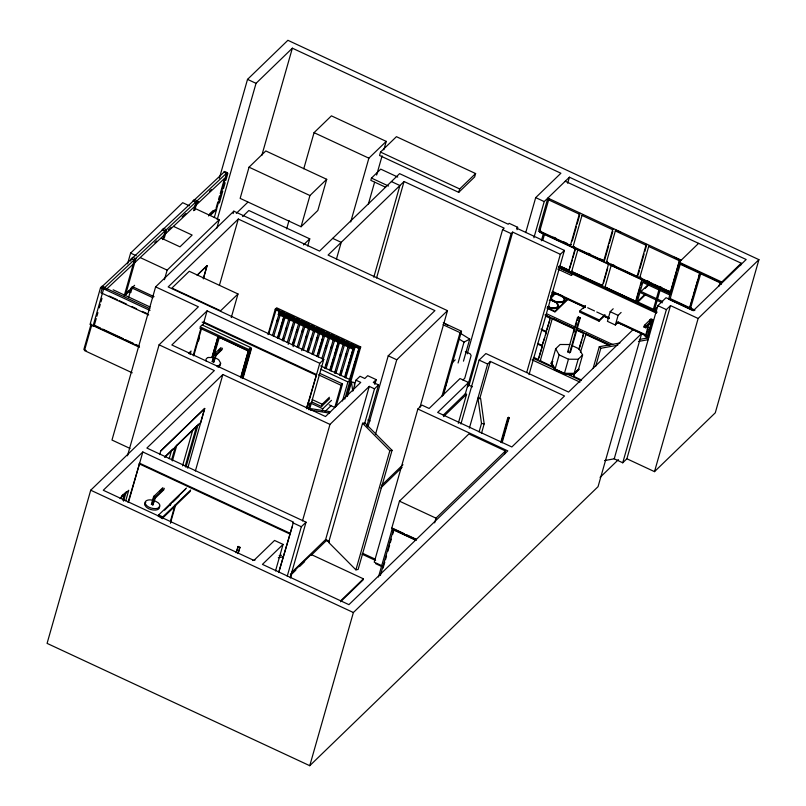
<?xml version="1.0" encoding="UTF-8"?>
<svg xmlns="http://www.w3.org/2000/svg" width="806" height="806" viewBox="0 0 806 806"><rect width="100%" height="100%" fill="white"/><g stroke="black" fill="none" stroke-linecap="round" stroke-linejoin="round"><path stroke-width="1.21" d="M93.093 325.906L103.591 289.042L105.042 287.641L101.989 286.221L100.549 287.621L90.04 324.496L93.093 325.906L94.534 324.506L96.226 318.561M91.138 323.952L83.864 349.482L86.171 350.58M150.017 308.789L103.37 287.067L102.211 288.185L100.921 292.729L148.697 314.975M96.911 316.184L97.919 312.617M99.279 307.862L100.297 304.285M100.972 301.907L101.989 298.341M127.55 263.884L130.612 253.104L182.7 202.699L189.339 205.792M130.663 261.104L131.338 258.726L132.778 257.326L135.831 258.746L125.323 295.611M124.215 295.822L134.38 260.147L135.831 258.746M128.638 297.323L131.378 287.702L132.476 286.634L154.067 296.689M130.763 292.649L132.476 286.634M127.479 455.783L159.084 344.827L214.346 370.559L90.715 490.209L47.08 643.379L309.756 765.7L598.052 486.673L641.687 333.503L353.381 612.53L309.756 765.7M162.792 239.573L165.17 231.251L166.61 229.851L163.568 228.43L162.127 229.831L165.17 231.251M164.243 238.173L166.61 229.851M516.978 229.7L517.664 227.282L509.15 223.322L508.213 224.229L399.585 173.643L319.559 251.089L233.831 211.172L155.608 286.876L111.984 440.046L129.988 448.428M164.424 279.702L167.154 270.121L219.232 219.716L194.871 208.371M193.581 210.678L195.959 202.356L197.399 200.956L194.357 199.535L192.916 200.936L195.959 202.356M194.689 210.467L197.399 200.956M122.794 500.214L124.799 493.171M123.57 501.161L126.25 491.771M125.726 500.838L128.738 490.27L120.094 498.642M219.353 178.267L247.523 79.371L287.893 40.3L758.92 259.653L715.285 412.813L654.502 471.641L626.877 458.775L622.736 462.785L614.222 458.815L604.51 460.579M128.043 502.4L139.629 463.208L290.281 533.36L278.695 572.552L293.475 522.127L142.833 451.975L103.279 490.26L253.92 560.412L274.554 540.443L283.067 544.403L275.511 570.94M128.748 501.423L142.833 451.975M216.149 207.898L217.852 201.903M218.537 199.515L219.554 195.918M220.24 193.521L224.33 179.154M216.24 210.326L226.748 173.461L223.705 172.041M214.285 217.59L216.592 209.469M227.161 172.625L104.004 288.205L101.576 287.057L224.733 171.476L227.161 172.625L225.861 177.159L106.362 289.314M219.383 202.981L222.768 191.093M223.443 188.705L225.146 182.761M225.821 180.383L227.856 173.25M217.217 219.615L256.036 83.34L292.356 48.179L560.895 173.24L535.698 197.621L525.734 232.602M216.844 228.098L219.232 219.716M203.303 278.604L207.011 265.607L197.198 275.108M203.384 278.795L207.122 265.658L197.309 275.158M159.779 454.604L160.676 450.967L204.653 408.41L200.613 422.596L164.716 457.334M190.055 354.529L191.062 351.013L188.473 353.522M233.146 213.58L233.831 211.172M193.168 355.476L200.734 328.919M152.415 502.511L154.268 495.992L155.719 496.667L152.858 504.949L151.407 504.274L153.573 496.667L162.893 487.65M193.742 355.869L201.651 328.102M198.498 340.998L199.525 337.382M202.961 325.322L207.082 310.854L319.75 363.315L323.79 359.395L168.172 286.926L238.304 219.051L434.928 310.612L388.23 355.809L367.959 426.968M152.858 504.949L155.024 497.342L164.343 488.325M249.044 167.185L240.158 198.377L301.051 226.738L317.826 210.497L326.712 179.305L265.819 150.944L249.044 167.185L309.937 195.536L326.712 179.305M169.179 458.745L171.577 450.302M219.403 285.384L238.304 219.051M171.618 459.873L175.386 446.615L196.301 426.374M172.373 460.891L176.836 445.214M186.468 488.043L158.641 514.984L158.278 516.243L161.432 517.714M261.779 155.518L292.356 48.179M190.679 490.008L162.842 516.948L162.49 518.198L190.317 491.257M211.988 357.239L218.073 336.485L219.413 337.12L212.24 361.562L213.711 362.247L216.572 353.965L215.101 353.28L214.487 355.456M212.22 357.008L218.073 336.485M212.562 357.632L218.648 336.888L212.804 357.411M182.539 465.888L192.846 429.729M214.376 354.932L214.749 353.622L216.22 354.308L215.847 355.617L222.124 349.532M213.862 357.622L212.24 361.562M213.711 362.247L215.877 354.64L222.496 348.222M185.179 466.311L196.775 425.598M170.6 520.646L174.731 506.158M185.944 467.309L198.226 424.198M170.409 523.296L175.567 505.181L175.073 504.949M187.758 468.185L204.764 408.471L160.797 451.028M231.282 317.544L237.992 293.968L189.269 271.279L171.91 288.085L220.632 310.773L237.992 293.968M195.374 471.006L222.859 374.518L329.976 424.399L369.269 386.376L374.498 388.814L378.538 384.895L373.309 382.457L376.211 379.646L367.697 375.687L364.796 378.498L360.01 376.271L355.96 380.18L352.877 391.031M240.682 377.561L248.248 351.003L250.827 347.598L202.125 324.919L200.13 326.843L248.842 349.522L250.827 347.598M240.913 377.339L248.842 349.522M241.125 377.933L249.376 348.958L250.726 349.582L251.361 348.968L250.011 348.343M241.76 377.319L249.326 350.751M242.465 378.558L250.726 349.582M243.11 377.943L251.361 348.968M286.634 228.924L289.032 220.501M303.771 168.756L314.058 132.658L331.417 115.852L386.235 141.382L383.827 149.805M267.985 334.621L275.229 309.212L276.67 307.811L360.705 346.943L346.57 396.562M268.771 333.926L276.377 309.02L280.035 310.723L272.418 335.628M301.051 226.738L309.937 195.536M278.272 314.441L279.178 312.738L354.086 347.618L353.763 348.756L353.179 349.32L278.272 314.441L279.178 312.738M276.932 321.614L277.617 319.196M273.697 336.223L281.314 311.317L284.981 313.03L277.365 337.926M277.738 338.439L279.813 331.185M280.498 328.757L284.639 314.239M278.654 338.53L286.261 313.625L289.918 315.327L282.302 340.223M307.721 246.001L309.756 238.858L248.853 210.497L242.576 216.572M282.674 340.737L283.369 338.319M285.777 329.845L286.462 327.427M283.601 340.827L291.218 315.932L294.865 317.635L287.248 342.53M291.419 329.735L292.104 327.317M288.185 344.343L296.145 318.229L299.802 319.932L292.185 344.827M293.253 342.923L294.281 339.296M296.346 332.032L297.041 329.614M293.142 346.64L301.101 320.536L304.749 322.229L297.132 347.134M236.077 552.765L238.123 546.448L239.946 547.294L238.244 553.279M236.763 551.233L238.123 546.448M237.901 553.611L239.946 547.294M301.988 331.911L302.683 329.493M298.421 347.729L306.028 322.833L309.695 324.536L301.736 350.65M305.907 337.855L306.592 335.427M303.368 350.036L310.985 325.14L314.632 326.833L307.015 351.738M307.741 351.043L308.769 347.406M310.844 340.152L311.529 337.724M308.315 352.343L315.932 327.438L319.579 329.14L311.962 354.046M336.404 259.23L341.22 242.344L332.697 238.375M316.476 340.031L317.171 337.613M350.701 221.962L368.876 158.178L386.235 141.382M313.252 354.64L320.869 329.735L324.516 331.437L316.899 356.343M318.31 353.219L322.45 338.701M323.135 336.283L324.173 332.646M318.199 356.947L325.815 332.042L329.463 333.744L321.846 358.64M397.731 177.048L380.734 169.129L371.475 178.086L370.831 180.353L385.56 187.214M306.683 407.715L316.546 374.548L203.898 322.088M306.743 407.927L308.114 403.141L310.28 403.655L308.577 409.639M306.754 408.793L308.456 402.809M307.61 405.942L319.75 363.315M380.513 152.082L379.545 155.477L458.725 192.352L474.643 176.947L475.611 173.552L396.431 136.677L380.513 152.082L459.692 188.957L475.611 173.552M325.332 348.263L326.017 345.845M308.577 408.783L310.28 403.655M322.793 360.453L330.752 334.339L334.409 336.052L324.727 368.211M309.705 408.844L323.79 359.395M368.402 203.958L374.578 182.297M376.634 175.073L382.115 155.82M326.138 365.088L326.833 362.67M330.964 348.152L331.659 345.734M326.017 368.805L335.699 336.646L339.346 338.349L329.664 370.508M330.389 369.813L333.835 357.713M334.52 355.285L337.966 343.185M330.964 371.113L340.646 338.953L344.293 340.656L334.611 372.815M311.519 401.831L321.534 406.496L322.178 404.229L329.372 397.257M322.158 411.02L322.813 408.753L331.488 400.35M334.994 373.329L335.679 370.901M339.82 356.383L340.505 353.965M290.382 532.978L292.104 526.943M335.901 373.41L345.583 341.25L349.23 342.953L339.548 375.112M340.616 373.198L341.301 370.78M345.442 356.262L346.127 353.844M340.847 375.717L350.529 343.558L354.177 345.25L344.494 377.42M302.492 520.888L329.976 424.399M319.992 373.42L342.53 383.908L341.079 385.308L334.782 407.433L329.15 404.803M287.238 576.189L301.323 526.741L306.038 522.177L146.883 448.055L222.859 374.518M336.233 406.033L342.53 383.908M345.562 375.505L348.323 365.823M349.008 363.405L353.149 348.887M353.179 349.32L354.086 347.618M373.803 277.193L399.917 185.531L391.394 181.562M345.784 378.014L355.466 345.855L359.133 347.557L349.451 379.717M290.241 577.65L306.038 522.177M290.634 577.902L292.135 572.643L290.351 574.366M376.563 278.01L404.048 181.521L504.163 228.148L502.601 229.65L467.218 353.874M342.49 400.975L347.92 381.913L350.227 379.686L320.697 365.934M354.308 364.503L354.993 362.085M344.777 399.172L359.254 348.343L360.705 346.943M347.376 396.461L351.487 382.024L354.177 382.447L354.69 386.165M291.701 572.381L325.634 539.546L369.269 386.376M362.579 423.251L328.647 542.378L355.909 569.852L358.126 569.449L392.059 450.312L364.796 422.848L362.579 423.251L389.842 450.715L392.059 450.312M374.84 384.472L376.211 379.646M364.534 423.785L374.498 388.814M366.861 425.9L378.538 384.895M375.445 434.555L396.743 359.778L447.491 310.663L328.072 255.059L404.048 181.521M458.725 192.352L459.692 188.957M355.909 569.852L389.842 450.715M291.732 573.298L311.156 554.498L363.385 578.819L363.063 579.957L340.505 601.79M465.122 394.577L468.558 382.518L460.045 378.548L429.135 408.461L421.921 405.096L417.871 409.015L374.246 562.175L382.205 565.893M420.007 407.151L447.491 310.663M504.425 454.493L505.433 450.957L468.901 433.94L399.464 501.151L391.736 528.262L416.098 539.607M392.028 527.99L391.797 528.776L416.158 540.121M378.477 577.005L391.928 529.784L393.761 530.64L392.724 534.267M380.351 575.484L393.368 529.794L415.765 540.222M383.062 568.17L384.794 562.114M385.48 559.696L386.517 556.059M387.898 551.213L389.62 545.168M390.305 542.74L391.343 539.113M441.869 396.512L460.055 332.656L461.506 331.256L443.28 322.773M443.643 392.774L447.622 378.8M443.31 395.111L461.506 331.256M458.07 363.012L464.014 342.117L469.737 339.104L460.307 333.2M463.46 361.159L469.737 339.104M512.676 232.108L511.125 233.619L467.49 386.779L469.052 385.278L512.676 232.108L560.361 254.323L564.412 250.404L516.727 228.199L517.664 227.282M458.312 423.301L466.563 394.325L465.344 393.751L443.199 415.191M460.911 423.996L479.127 360.08L485.877 353.552L568.573 392.059L633.173 329.533M434.656 522.872L435.996 518.157L505.433 450.957M469.374 428.167L487.64 364.05L490.34 361.431L564.522 395.978L511.84 446.967L437.648 412.42L468.558 382.518M479.691 398.819L490.34 361.431M533.904 237.77L544.211 201.591L569.409 177.199L746.165 259.512L693.472 310.501L666.038 297.726L657.847 305.645L614.222 458.815M479.096 431.855L481.494 423.432L477.938 398.083L480.628 398.507L484.184 423.855L481.444 433.477M538.761 230.022L547.858 198.075L681.221 260.177M571.273 244.55L570.426 245.356L539.758 231.07L548.644 199.878L549.48 199.072M671.126 292.286L670.834 293.303L539.909 232.329L540.201 231.312M541.138 231.987L541.289 231.423L540.846 232.259L569.358 245.135L569.52 244.571L569.358 245.135M541.35 240.793L543.405 233.589M542.76 240.389L544.483 234.355M567.696 183.234L569.409 177.199M500.838 442.131L507.659 418.193L508.526 417.357L509.251 417.699L502.088 442.826M501.362 442.484L504.093 432.913M504.778 430.515L508.526 417.357M501.564 442.464L508.385 418.536L509.251 417.699M526.701 372.513L560.361 254.323M550.961 296.749L553.299 294.442L552.1 292.316M529.028 374.629L564.412 250.404M548.785 307.167L549.652 306.33M551.455 299.993L556.906 302.522L558.921 306.089L556.331 308.597L550.649 308.577L547.395 307.026M551.435 300.346L549.39 300.336L551.435 300.346L556.311 302.683L558.125 305.887L555.808 308.134L550.7 308.114L547.768 306.754M554.095 294.684C546.659 300.85 557.974 294.422 552.584 292.014M550.7 308.114L555.808 308.134M570.426 245.356L579.312 214.164L580.159 213.348M533.723 357.36L538.176 359.436L542.488 345.613L537.713 343.366M540.907 329.029L546.478 331.619L542.156 345.442L544.745 337.674M546.005 315.559L550.458 317.635L546.146 331.447L546.67 330.944M539.043 357.713L542.488 345.613M545.44 335.256L546.478 331.619M547.012 329.735L549.773 320.053M572.29 240.944L576.391 226.546M577.076 224.149L579.816 214.547M557.802 294.19L552.694 294.16L551.133 295.721L552.694 294.16C556.986 292.467 568.734 297.505 562.175 301.978C558.246 302.23 552.412 301.827 550.972 297.485M553.611 367.012L540.252 360.796L552.211 318.823L552.735 318.32L573.872 328.163M556.906 302.522C573.58 302.069 552.926 303.741 551.576 299.852L550.558 298.069M557.057 301.958L562.175 301.978M582.829 214.598L581.992 215.404L573.106 246.606L603.775 260.882L604.621 260.076L608.721 245.679M547.153 308.245L554.901 311.851L568.26 298.633M559.898 266.625L567.807 270.312L567.968 269.748L561.188 266.595M574.477 247.513L574.638 246.958L574.194 247.795L602.707 260.66L602.868 260.096L600.611 259.048M559.878 266.131L568.965 270.363L575.152 248.641M572.24 260.197L568.965 270.363M572.925 257.789L575.675 248.137M563.263 296.366L565.298 299.903L562.699 302.441M602.838 285.384L602.314 285.888L571.645 271.612L577.831 249.88M557.752 269.073L571.404 275.42L571.917 273.607L559.414 267.783M601.447 285.556L572.925 272.69L573.086 272.126L601.608 284.992M551.274 362.75L554.84 369.037L564.422 373.5L574.446 373.541L579 369.128L578.839 369.692L574.285 374.105L564.271 374.065L554.679 369.591L551.113 363.315L552.795 361.279M569.832 344.535L560.11 344.494L555.687 348.776L551.647 362.962L555.102 369.057L564.412 373.39L574.134 373.43L578.557 369.148L582.597 354.972L579.141 348.877L571.897 345.502M554.679 369.591L554.84 369.037M555.102 369.057L559.142 354.882L555.687 348.776M567.706 351.859L577.408 317.826L578.325 316.929L580.28 317.836L570.588 351.869L569.661 352.766L567.706 351.859L568.633 350.963M585.468 305.555L579.887 310.955L579.564 312.093L599.049 321.161L604.631 315.771M573.983 332.183L574.99 328.657M575.655 326.309L576.663 322.793M577.328 320.445L578.325 316.929M569.661 352.766L579.353 318.733L580.28 317.836M564.412 373.39L568.452 359.214L578.174 359.254L582.597 354.972M564.271 374.065L564.422 373.5M603.775 260.882L612.661 229.69L613.507 228.884M578.92 348.917L583.887 332.818M579.101 349.613L581.831 340.021M582.516 337.623L583.544 334.027M609.396 243.281L612.822 231.282M574.134 373.43L578.174 359.254M581.388 379.948L573.6 376.321L574.628 372.725M580.431 352.343L586.083 333.845L609.447 344.726M676.425 273.133L671.297 291.127L670.461 291.943L606.455 262.131L615.341 230.939L616.177 230.123M601.155 285.838L601.316 285.274M607.815 263.038L607.976 262.474L607.523 263.32L636.045 276.186L636.206 275.622L636.045 276.186M602.314 285.888L608.5 264.166M603.523 282.977L607.653 268.489M636.166 300.91L635.642 301.414L604.994 287.138L611.522 264.207M634.775 301.071L606.253 288.216L606.706 287.369M599.049 321.161L599.382 320.022L604.953 314.632M593.105 368.392L599.271 346.731L619.915 342.993M613.205 308.779L610.192 311.69L607.442 321.332L615.351 325.009L618.363 322.098M595.664 366.327L600.802 348.283L599.271 346.731M615.351 325.009L618.101 315.378L621.104 312.456M644.78 251.603L646.835 244.399L645.999 245.215L637.113 276.408L637.949 275.602M638.292 274.403L639.319 270.796M639.994 268.398L644.105 254.001M649.515 245.649L648.669 246.465L639.783 277.657L640.629 276.841M634.483 301.363L634.937 300.517M635.642 301.414L641.838 279.692M636.508 299.701L639.954 287.631M640.639 285.223L641.667 281.596M636.921 303.006L643.43 280.166M648.85 283.914L641.032 291.48L640.669 292.739L662.3 302.804M651.339 322.148L645.556 327.75L643.964 327.004L644.447 325.302L650.23 319.71L649.747 321.403M645.556 327.75L646.039 326.047L651.822 320.445L647.127 337.412L645.294 336.555L649.072 323.266M653.394 309.272L659.54 287.702M646.503 334.5L647.53 330.883M660.638 288.216L654.492 309.776L657.968 306.421M649.394 329.997L650.865 327.337L649.394 329.997L647.218 328.979L647.702 327.276L649.878 328.294M652.81 319.67L651.943 320.506L650.11 319.65L650.976 318.813L652.81 319.67L648.004 336.565L647.127 337.412M669.262 291.429L669.101 291.994L669.544 291.147M670.461 291.943L679.347 260.741L680.183 259.935M668.587 299.217L679.146 262.172L698.59 243.352M677.111 270.735L679.841 261.134M622.736 462.785L666.371 309.615L670.511 305.605L698.137 318.471L758.92 259.653M694.571 310.552L670.008 299.117L680.425 263.602M626.877 458.775L670.511 305.605M681.513 264.106L699.91 272.68L689.593 307.62L690.107 307.116M690.44 305.927L691.457 302.371M692.132 299.993L693.15 296.427M693.825 294.059L697.885 279.803M698.56 277.435L699.578 273.869M719.295 281.707L700.888 273.133L690.561 308.073L691.074 307.57M654.502 471.641L698.137 318.471M718.851 286.271L720.383 282.211M721.088 284.417L721.773 282.029L741.218 263.209L565.228 181.269M740.533 265.597L741.218 263.209M236.329 213.348L247.845 202.205M159.084 344.827L198.377 306.794L155.608 286.876M207.082 310.854L171.839 344.968L325.503 416.521L360.745 382.407L355.96 380.18M303.469 244.933L309.756 238.858M221.035 347.537L214.406 353.955L215.877 354.64M218.859 350.59L220.653 348.857M121.676 495.902L123.469 494.159M120.92 497.282L126.109 492.265M164.898 456.77L172.978 448.952M159.82 491.569L162.52 488.96M163.971 489.635L154.994 498.32L155.367 497.01L153.916 496.335M151.407 504.274L152.102 503.599M185.642 489.051L169.663 504.506L170.167 504.737M169.542 504.899L170.671 504.516L170.036 505.13M164.565 510.158L170.852 504.072M172.827 502.168L178.932 496.254M161.25 518.087L161.895 517.472M162.238 518.087L173.794 506.903M162.58 518.711L163.225 518.087M321.534 406.496L329.634 398.658M325.211 411.362L331.286 405.478M539.758 231.07L540.594 230.264M539.909 232.329L540.635 231.624M451.632 363.335L455.239 359.849M283.067 544.403L262.434 564.381L348.917 604.651L507.79 450.886L417.871 409.015M571.645 271.612L572.159 271.098M462.946 379.989L464.75 378.246L471.117 355.557L470.251 353.915L465.344 351.607M571.404 275.42L573.187 273.697M602.868 260.096L602.707 260.66M443.532 416.611L466.563 394.325M554.901 311.851L568.149 299.036M606.455 262.131L607.291 261.325M381.601 485.373L402.97 464.699M292.286 573.58L295.822 570.164M299.489 566.608L304.648 561.611M311.096 555.374L326.279 540.685L329.261 542.065M380.764 487.952L402.113 467.289M604.994 287.138L605.508 286.634M583.544 308.235L585.136 306.693M538.176 359.436L538.7 358.932M540.252 360.796L540.776 360.292M551.113 363.315L552.634 361.844M641.324 278.01L640.871 278.846L652.447 283.823M645.012 288.528L648.487 285.173M645.102 294.18L637.284 301.746L656.175 310.542M637.798 302.159L645.606 294.593M571.928 374.8L571.404 375.304L568.069 373.742M340.827 600.661L363.385 578.819M573.6 376.321L574.124 375.818M694.893 310.088L670.098 298.542L670.612 298.039M643.964 327.004L645.616 325.402M645.294 336.555L646.16 335.709M600.077 477.384L618.424 459.632M154.772 242.677L156.596 240.974M168.454 229.841L171.194 227.272M182.146 216.995L185.793 213.57M195.828 204.15L198.558 201.591M209.51 191.314L211.333 189.601M209.61 213.882L213.258 210.457M125.494 293.847L134.612 285.294M208.512 215.937L215.806 209.097M125.373 295.087L131.761 289.092M210.215 215.464L215.686 210.326M639.339 339.467L646.624 338.147L648.155 339.689L638.443 341.452M600.802 348.283L617.799 345.19M252.6 560.523L255.008 560.089M279.158 555.707L281.576 555.274M278.282 557.692L283.108 556.815M208.341 357.501L213.701 357.532M552.13 293.797L557.833 293.807M481.494 423.432L484.184 423.855M306.3 407.937L330.52 411.745M310.149 410.042L329.523 413.095M617.315 230.657L620.721 232.239M674.501 257.285L679.045 259.401M548.644 199.878L579.312 214.164M581.992 215.404L612.661 229.69M615.341 230.939L645.999 245.215M648.669 246.465L679.347 260.741M679.146 262.172L721.773 282.029M679.911 264.106L699.396 273.184M700.374 273.637L719.859 282.705M535.698 197.621L544.211 201.591M247.523 79.371L256.036 83.34M553.712 237.206L555.969 238.264M563.878 241.941L567.263 243.523M588.189 253.265L590.445 254.313M612.489 264.58L614.746 265.627M646.966 280.639L649.223 281.687M659.389 286.422L661.645 287.47M654.714 284.881L669.393 291.712M538.428 231.201L670.642 292.769M670.058 293.686L643.873 281.495L643.52 282.745L669.705 294.946M314.058 132.658L368.876 158.178M669.715 299.741L693.271 310.713M641.032 291.48L662.663 301.555M502.601 229.65L511.125 233.619M657.847 305.645L666.371 309.615M371.475 178.086L388.472 186.005M606.414 287.651L634.644 300.799M558.931 266.302L589.67 280.619M591.947 281.687L636.357 302.361M638.634 303.419L656.85 311.902M558.498 266.474L656.92 312.315M558.578 267.562L656.487 313.161M644.447 325.302L646.039 326.047M610.192 311.69L618.101 315.378M560.009 294.815L562.185 295.832M552.473 291.359L585.408 306.693M587.685 307.751L594.496 310.925M596.762 311.982L609.255 317.806M618.343 322.037L645.606 334.732M566.054 298.331L584.219 306.794M603.533 315.781L609.205 318.42M617.164 322.128L645.556 335.346M552.251 292.155L585.186 307.489M603.351 315.952L609.034 318.592M616.983 322.299L648.78 337.11M579.887 310.955L599.382 320.022M577.408 317.826L579.353 318.733M547.778 306.693L550.71 308.053M547.274 307.842L555.022 311.448M546.569 313.725L612.671 344.515M578.325 330.228L582.768 332.304M544.937 314.894L574.577 328.697M576.854 329.755L609.91 345.149M552.211 318.823L574.466 329.18M576.693 330.218L583.363 333.331M585.559 334.349L608.923 345.23M545.491 316.063L549.934 318.138M541.501 330.057L545.954 332.132M537.511 344.051L541.964 346.117M559.142 354.882L568.452 359.214M533.199 358.307L554.86 368.392M566.255 373.702L581.076 380.593M532.081 359.819L579.947 382.115M442.968 324.697L460.055 332.656M479.127 360.08L487.64 364.05M173.481 226.375L192.13 235.06L179.97 246.827L161.331 238.143M469.052 385.278L472.457 386.86M388.23 355.809L396.743 359.778M275.229 309.212L359.254 348.343M275.662 309.716L279.309 311.418M280.599 312.023L284.256 313.725M285.546 314.32L289.193 316.023M290.492 316.627L294.14 318.33M295.429 318.924L299.076 320.627M300.376 321.231L304.023 322.934M305.313 323.528L308.98 325.231M310.26 325.836L313.907 327.528M315.206 328.143L318.864 329.835M320.143 330.44L323.79 332.132M325.09 332.737L328.747 334.44M330.027 335.034L333.694 336.747M334.974 337.341L338.631 339.044M339.93 339.648L343.578 341.351M344.857 341.945L348.514 343.648M349.814 344.253L353.461 345.955M354.741 346.55L358.408 348.252M507.659 418.193L508.385 418.536M278.604 313.302L353.512 348.182M130.612 253.104L136.154 255.683M140.576 257.749L167.154 270.121M131.338 258.726L134.38 260.147M320.667 369.229L347.92 381.913M318.541 374.82L341.079 385.308M131.378 287.702L152.959 297.757M202.175 322.128L315.962 375.112M128.285 291.188L130.532 292.235M199.777 328.092L248.48 350.781M217.832 336.717L248.248 351.003M113.193 289.817L150.097 307.005M102.211 288.185L149.997 310.441M100.549 287.621L103.591 289.042M109.294 296.044L117.253 299.751M119.53 300.809L126.351 303.993M132.043 306.643L136.597 308.758M142.279 311.408L146.833 313.524M367.909 419.956L370.115 420.984M312.164 399.564L322.178 404.229M310.401 402.97L322.813 408.753M308.114 403.141L309.937 403.997M93.597 324.868L100.428 328.042M102.705 329.1L123.177 338.641M125.454 339.699L133.413 343.406M135.69 344.464L139.106 346.056M93.254 325.201L138.763 346.389M139.519 347.285L91.733 325.04L84.469 350.56L132.244 372.815M399.464 501.151L435.996 518.157M393.127 528.504L404.199 533.653M406.415 534.69L416.38 539.325M362.791 553.369L375.274 559.183M361.975 554.145L375.606 560.492M292.8 522.772L301.323 526.741M325.634 539.546L328.767 541.007M375.677 563.686L381.379 566.336M139.055 463.772L289.707 533.925M153.573 496.667L155.024 497.342M154.772 500.818L157.986 502.632A7.496 3.939 15.9 0 1 159.739 504.878A7.677 4.03 15.9 0 1 155.87 508.626C151.901 508.737 147.186 507.397 145.221 503.669A7.677 4.03 15.9 0 1 147.508 500.214A7.496 3.939 15.9 0 1 152.848 500.234M237.78 546.78L239.604 547.627M158.641 514.984L162.842 516.948M90.715 490.209L353.381 612.53M445.637 324.012L447.733 325.322M458.775 338.842L464.014 342.117M220.149 363.637L220.31 364.745A7.667 4.03 15.9 0 1 217.882 367.103M351.487 382.024L352.706 390.709M216.673 365.924A7.667 4.03 15.9 0 0 220.733 363.274L218.819 359.919A7.435 3.909 15.9 0 0 215.605 358.106M206.074 360.967A7.738 4.06 15.9 0 1 208.371 357.451M159.316 506.349A7.677 4.03 15.9 0 1 155.447 510.097C151.488 510.208 146.773 508.868 144.808 505.14A7.677 4.03 15.9 0 1 145.846 502.249"/></g></svg>
